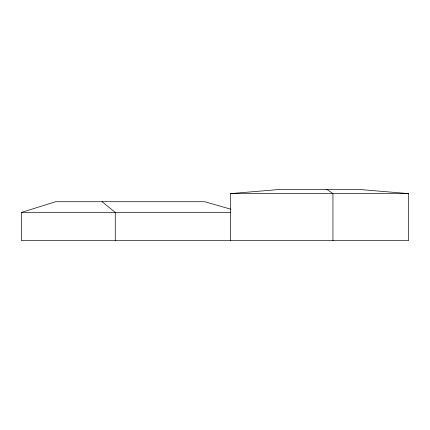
<?xml version="1.0" encoding="UTF-8"?>
<svg xmlns="http://www.w3.org/2000/svg" width="430" height="430" viewBox="0 0 430 430"><rect width="100%" height="100%" fill="white"/><g stroke="black" fill="none" stroke-linecap="round" stroke-linejoin="round"><path stroke-width="0.64" d="M230.523 240.682L230.523 193.602L281.387 189.318L357.631 189.318L408.5 193.602L408.5 240.682L21.5 240.682L21.5 212.431L55.626 201.729L204.744 201.729L230.518 209.109M230.523 193.602L408.5 193.602M21.5 212.431L230.706 212.431M326.709 189.318L332.944 193.602L332.944 240.682M102.125 201.729L115.267 212.431L115.267 240.682"/></g></svg>
